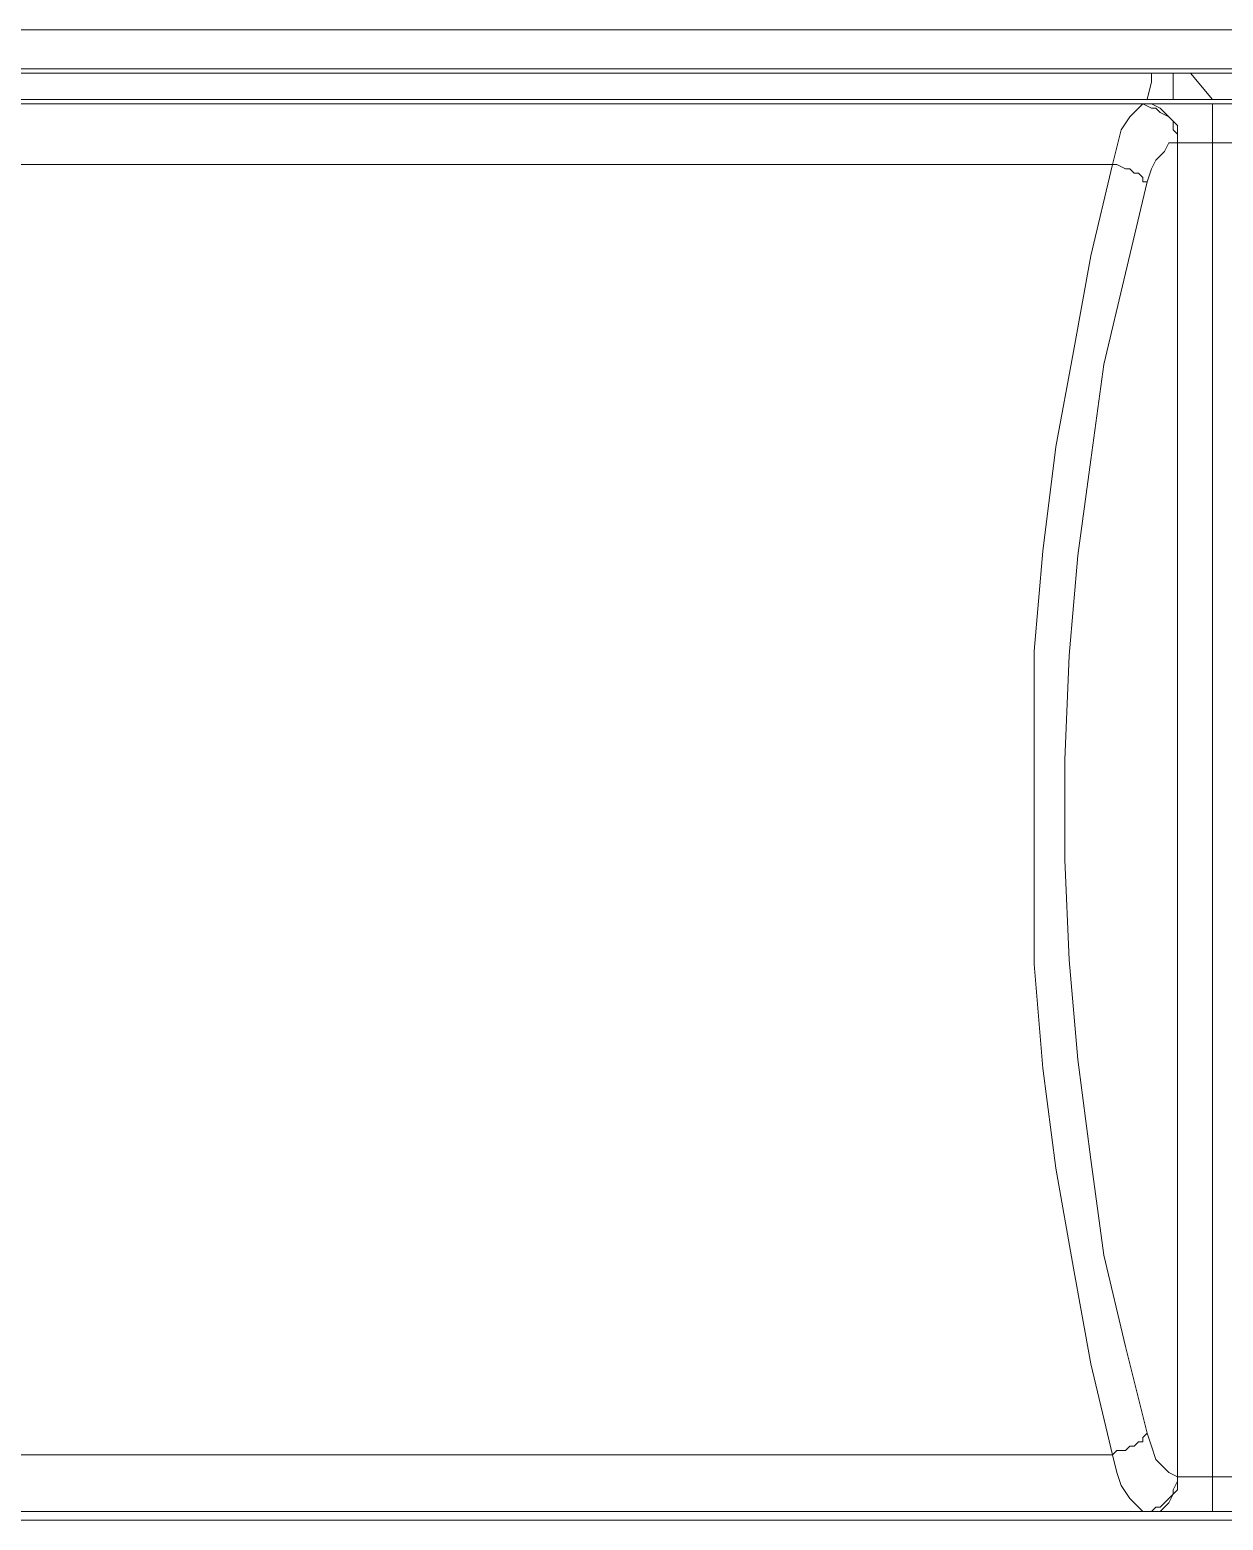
# Model space of a CAD drawing. Header units: centimetres. Extents: x -4.9 to 8, y -12.7 to 4.
# Drawn here: x -1.588 to -0.618, y -3.348 to -2.138 of the extents above; entities that cross this region are included whole.
import ezdxf

# ---------------------------------------------------------------- set-up
doc = ezdxf.new("R2010")
doc.units = ezdxf.units.CM
doc.header["$MEASUREMENT"] = 0
doc.layers.add('Layer 1', color=7, linetype='Continuous')

msp = doc.modelspace()

# ---------------------------------------------------------------- linework, layer by layer
at = {"layer": 'Layer 1', "color": 250, "lineweight": 20}
for points in [[(-2.48623, -2.13825), (-2.48623, -2.13825), (1.25322, -2.13825), (1.25322, -2.13825)], [(1.25322, -2.17), (1.25322, -2.17), (-2.48623, -2.17), (-2.48623, -2.17)], [(1.13681, -2.17354), (1.13681, -2.17354), (-2.37334, -2.17354), (-2.37334, -2.17354)], [(-0.65884, -2.19471), (-0.65884, -2.19471), (-0.65884, -2.17354), (-0.65884, -2.17354)], [(-0.64473, -2.17354), (-0.64473, -2.17354), (-0.62709, -2.19471), (-0.62709, -2.19471)], [(-2.46506, -2.19823), (-2.46506, -2.19823), (-0.68, -2.19823), (-0.68, -2.19823)], [(-2.24281, -2.19471), (-2.24281, -2.19471), (1.0098, -2.19471), (1.0098, -2.19471)], [(-0.68353, -2.19823), (-0.68353, -2.19823), (-0.68, -2.19823), (-0.68, -2.19823)], [(-0.62709, -2.19823), (-0.62709, -2.19823), (-0.60592, -2.19823), (-0.60592, -2.19823)], [(-0.65531, -3.313), (-0.65531, -3.313), (-0.65531, -2.22998), (-0.65531, -2.22998)], [(-0.65531, -2.22998), (-0.65531, -2.22998), (-0.65531, -2.22998), (-0.65531, -2.22998)], [(-0.62709, -3.313), (-0.62709, -3.313), (-0.62709, -2.22998), (-0.62709, -2.22998)], [(-0.60592, -2.22998), (-0.60592, -2.22998), (-0.62709, -2.22998), (-0.62709, -2.22998)], [(-2.44037, -2.24761), (-2.44037, -2.24761), (-0.70823, -2.24761), (-0.70823, -2.24761)], [(-2.44037, -3.29536), (-2.44037, -3.29536), (-0.70823, -3.29536), (-0.70823, -3.29536)], [(-0.65531, -3.313), (-0.65531, -3.313), (-0.65531, -3.313), (-0.65531, -3.313)], [(-0.62709, -3.313), (-0.62709, -3.313), (-0.60592, -3.313), (-0.60592, -3.313)], [(-2.46506, -3.34123), (-2.46506, -3.34123), (-0.68, -3.34123), (-0.68, -3.34123)], [(1.0098, -3.34829), (1.0098, -3.34829), (-2.24281, -3.34829), (-2.24281, -3.34829)], [(-0.68, -3.34123), (-0.68, -3.34123), (-0.68353, -3.34123), (-0.68353, -3.34123)], [(-0.60592, -3.34123), (-0.60592, -3.34123), (-0.62709, -3.34123), (-0.62709, -3.34123)]]:
    msp.add_open_spline(points, degree=3, dxfattribs=at)
for points, knots in [([(-0.67648, -2.17354), (-0.67648, -2.17354), (-0.67648, -2.18059), (-0.67648, -2.18059), (-0.67648, -2.18059), (-0.67648, -2.18059), (-0.68, -2.19471), (-0.68, -2.19471)], [0, 0, 0, 0, 0.3333333, 0.3333333, 0.3333333, 0.3333333, 1, 1, 1, 1]), ([(-0.70823, -2.24761), (-0.70823, -2.24761), (-0.7047, -2.2335), (-0.7047, -2.2335), (-0.7047, -2.2335), (-0.7047, -2.2335), (-0.70117, -2.21939), (-0.70117, -2.21939), (-0.70117, -2.21939), (-0.70117, -2.21939), (-0.69412, -2.20882), (-0.69412, -2.20882), (-0.69412, -2.20882), (-0.69412, -2.20882), (-0.68706, -2.20175), (-0.68706, -2.20175), (-0.68706, -2.20175), (-0.68706, -2.20175), (-0.68353, -2.19823), (-0.68353, -2.19823)], [0, 0, 0, 0, 0.1666667, 0.1666667, 0.1666667, 0.1666667, 0.3333333, 0.3333333, 0.3333333, 0.3333333, 0.5, 0.5, 0.5, 0.5, 0.6666667, 0.6666667, 0.6666667, 0.6666667, 1, 1, 1, 1]), ([(-0.68353, -2.19823), (-0.68353, -2.19823), (-0.67648, -2.20175), (-0.67648, -2.20175), (-0.67648, -2.20175), (-0.67648, -2.20175), (-0.67295, -2.20175), (-0.67295, -2.20175), (-0.67295, -2.20175), (-0.67295, -2.20175), (-0.66942, -2.20529), (-0.66942, -2.20529), (-0.66942, -2.20529), (-0.66942, -2.20529), (-0.66237, -2.20882), (-0.66237, -2.20882), (-0.66237, -2.20882), (-0.66237, -2.20882), (-0.65884, -2.21235), (-0.65884, -2.21235), (-0.65884, -2.21235), (-0.65884, -2.21235), (-0.65884, -2.21939), (-0.65884, -2.21939), (-0.65884, -2.21939), (-0.65884, -2.21939), (-0.65531, -2.22293), (-0.65531, -2.22293), (-0.65531, -2.22293), (-0.65531, -2.22293), (-0.65531, -2.22998), (-0.65531, -2.22998)], [0, 0, 0, 0, 0.1111111, 0.1111111, 0.1111111, 0.1111111, 0.2222222, 0.2222222, 0.2222222, 0.2222222, 0.3333333, 0.3333333, 0.3333333, 0.3333333, 0.4444444, 0.4444444, 0.4444444, 0.4444444, 0.5555556, 0.5555556, 0.5555556, 0.5555556, 0.6666667, 0.6666667, 0.6666667, 0.6666667, 0.7777778, 0.7777778, 0.7777778, 0.7777778, 1, 1, 1, 1]), ([(-0.68, -2.19823), (-0.68, -2.19823), (-0.67648, -2.19823), (-0.67648, -2.19823), (-0.67648, -2.19823), (-0.67648, -2.19823), (-0.66942, -2.20175), (-0.66942, -2.20175), (-0.66942, -2.20175), (-0.66942, -2.20175), (-0.66589, -2.20529), (-0.66589, -2.20529), (-0.66589, -2.20529), (-0.66589, -2.20529), (-0.66237, -2.20882), (-0.66237, -2.20882), (-0.66237, -2.20882), (-0.66237, -2.20882), (-0.65884, -2.21235), (-0.65884, -2.21235), (-0.65884, -2.21235), (-0.65884, -2.21235), (-0.65531, -2.21586), (-0.65531, -2.21586), (-0.65531, -2.21586), (-0.65531, -2.21586), (-0.65531, -2.22293), (-0.65531, -2.22293), (-0.65531, -2.22293), (-0.65531, -2.22293), (-0.65531, -2.22998), (-0.65531, -2.22998)], [0, 0, 0, 0, 0.1111111, 0.1111111, 0.1111111, 0.1111111, 0.2222222, 0.2222222, 0.2222222, 0.2222222, 0.3333333, 0.3333333, 0.3333333, 0.3333333, 0.4444444, 0.4444444, 0.4444444, 0.4444444, 0.5555556, 0.5555556, 0.5555556, 0.5555556, 0.6666667, 0.6666667, 0.6666667, 0.6666667, 0.7777778, 0.7777778, 0.7777778, 0.7777778, 1, 1, 1, 1]), ([(-0.68, -2.19823), (-0.68, -2.19823), (-0.67295, -2.19823), (-0.67295, -2.19823), (-0.67295, -2.19823), (-0.67295, -2.19823), (-0.66237, -2.19823), (-0.66237, -2.19823), (-0.66237, -2.19823), (-0.66237, -2.19823), (-0.65178, -2.19823), (-0.65178, -2.19823), (-0.65178, -2.19823), (-0.65178, -2.19823), (-0.6412, -2.19823), (-0.6412, -2.19823), (-0.6412, -2.19823), (-0.6412, -2.19823), (-0.62709, -2.19823), (-0.62709, -2.19823)], [0, 0, 0, 0, 0.1666667, 0.1666667, 0.1666667, 0.1666667, 0.3333333, 0.3333333, 0.3333333, 0.3333333, 0.5, 0.5, 0.5, 0.5, 0.6666667, 0.6666667, 0.6666667, 0.6666667, 1, 1, 1, 1]), ([(-0.62709, -2.19823), (-0.62709, -2.19823), (-0.62709, -2.19823), (-0.62709, -2.19823), (-0.62709, -2.19823), (-0.62709, -2.19823), (-0.62709, -2.20175), (-0.62709, -2.20175), (-0.62709, -2.20175), (-0.62709, -2.20175), (-0.62709, -2.20529), (-0.62709, -2.20529), (-0.62709, -2.20529), (-0.62709, -2.20529), (-0.62709, -2.20882), (-0.62709, -2.20882), (-0.62709, -2.20882), (-0.62709, -2.20882), (-0.62709, -2.21235), (-0.62709, -2.21235), (-0.62709, -2.21235), (-0.62709, -2.21235), (-0.62709, -2.21586), (-0.62709, -2.21586), (-0.62709, -2.21586), (-0.62709, -2.21586), (-0.62709, -2.22293), (-0.62709, -2.22293), (-0.62709, -2.22293), (-0.62709, -2.22293), (-0.62709, -2.22998), (-0.62709, -2.22998)], [0, 0, 0, 0, 0.1111111, 0.1111111, 0.1111111, 0.1111111, 0.2222222, 0.2222222, 0.2222222, 0.2222222, 0.3333333, 0.3333333, 0.3333333, 0.3333333, 0.4444444, 0.4444444, 0.4444444, 0.4444444, 0.5555556, 0.5555556, 0.5555556, 0.5555556, 0.6666667, 0.6666667, 0.6666667, 0.6666667, 0.7777778, 0.7777778, 0.7777778, 0.7777778, 1, 1, 1, 1]), ([(-0.65531, -2.22998), (-0.65531, -2.22998), (-0.66237, -2.22998), (-0.66237, -2.22998), (-0.66237, -2.22998), (-0.66237, -2.22998), (-0.66589, -2.23704), (-0.66589, -2.23704), (-0.66589, -2.23704), (-0.66589, -2.23704), (-0.67295, -2.2441), (-0.67295, -2.2441), (-0.67295, -2.2441), (-0.67295, -2.2441), (-0.67648, -2.25114), (-0.67648, -2.25114), (-0.67648, -2.25114), (-0.67648, -2.25114), (-0.68, -2.26173), (-0.68, -2.26173)], [0, 0, 0, 0, 0.1666667, 0.1666667, 0.1666667, 0.1666667, 0.3333333, 0.3333333, 0.3333333, 0.3333333, 0.5, 0.5, 0.5, 0.5, 0.6666667, 0.6666667, 0.6666667, 0.6666667, 1, 1, 1, 1]), ([(-0.62709, -2.22998), (-0.62709, -2.22998), (-0.63414, -2.22998), (-0.63414, -2.22998), (-0.63414, -2.22998), (-0.63414, -2.22998), (-0.6412, -2.22998), (-0.6412, -2.22998), (-0.6412, -2.22998), (-0.6412, -2.22998), (-0.64473, -2.22998), (-0.64473, -2.22998), (-0.64473, -2.22998), (-0.64473, -2.22998), (-0.65178, -2.22998), (-0.65178, -2.22998), (-0.65178, -2.22998), (-0.65178, -2.22998), (-0.65531, -2.22998), (-0.65531, -2.22998)], [0, 0, 0, 0, 0.1666667, 0.1666667, 0.1666667, 0.1666667, 0.3333333, 0.3333333, 0.3333333, 0.3333333, 0.5, 0.5, 0.5, 0.5, 0.6666667, 0.6666667, 0.6666667, 0.6666667, 1, 1, 1, 1]), ([(-0.70823, -3.29536), (-0.70823, -3.29536), (-0.72587, -3.22129), (-0.72587, -3.22129), (-0.72587, -3.22129), (-0.72587, -3.22129), (-0.73998, -3.14368), (-0.73998, -3.14368), (-0.73998, -3.14368), (-0.73998, -3.14368), (-0.75409, -3.06254), (-0.75409, -3.06254), (-0.75409, -3.06254), (-0.75409, -3.06254), (-0.76467, -2.98139), (-0.76467, -2.98139), (-0.76467, -2.98139), (-0.76467, -2.98139), (-0.77173, -2.89673), (-0.77173, -2.89673), (-0.77173, -2.89673), (-0.77173, -2.89673), (-0.77173, -2.81207), (-0.77173, -2.81207), (-0.77173, -2.81207), (-0.77173, -2.81207), (-0.77173, -2.72739), (-0.77173, -2.72739), (-0.77173, -2.72739), (-0.77173, -2.72739), (-0.77173, -2.64273), (-0.77173, -2.64273), (-0.77173, -2.64273), (-0.77173, -2.64273), (-0.76467, -2.5616), (-0.76467, -2.5616), (-0.76467, -2.5616), (-0.76467, -2.5616), (-0.75409, -2.47693), (-0.75409, -2.47693), (-0.75409, -2.47693), (-0.75409, -2.47693), (-0.73998, -2.39932), (-0.73998, -2.39932), (-0.73998, -2.39932), (-0.73998, -2.39932), (-0.72587, -2.32171), (-0.72587, -2.32171), (-0.72587, -2.32171), (-0.72587, -2.32171), (-0.70823, -2.24761), (-0.70823, -2.24761)], [0, 0, 0, 0, 0.0714286, 0.0714286, 0.0714286, 0.0714286, 0.1428571, 0.1428571, 0.1428571, 0.1428571, 0.2142857, 0.2142857, 0.2142857, 0.2142857, 0.2857143, 0.2857143, 0.2857143, 0.2857143, 0.3571429, 0.3571429, 0.3571429, 0.3571429, 0.4285714, 0.4285714, 0.4285714, 0.4285714, 0.5, 0.5, 0.5, 0.5, 0.5714286, 0.5714286, 0.5714286, 0.5714286, 0.6428571, 0.6428571, 0.6428571, 0.6428571, 0.7142857, 0.7142857, 0.7142857, 0.7142857, 0.7857143, 0.7857143, 0.7857143, 0.7857143, 0.8571429, 0.8571429, 0.8571429, 0.8571429, 1, 1, 1, 1]), ([(-0.70823, -2.24761), (-0.70823, -2.24761), (-0.7047, -2.24761), (-0.7047, -2.24761), (-0.7047, -2.24761), (-0.7047, -2.24761), (-0.69764, -2.25114), (-0.69764, -2.25114), (-0.69764, -2.25114), (-0.69764, -2.25114), (-0.69412, -2.25114), (-0.69412, -2.25114), (-0.69412, -2.25114), (-0.69412, -2.25114), (-0.69059, -2.25468), (-0.69059, -2.25468), (-0.69059, -2.25468), (-0.69059, -2.25468), (-0.68706, -2.25468), (-0.68706, -2.25468), (-0.68706, -2.25468), (-0.68706, -2.25468), (-0.68353, -2.25821), (-0.68353, -2.25821), (-0.68353, -2.25821), (-0.68353, -2.25821), (-0.68353, -2.26173), (-0.68353, -2.26173), (-0.68353, -2.26173), (-0.68353, -2.26173), (-0.68, -2.26173), (-0.68, -2.26173)], [0, 0, 0, 0, 0.1111111, 0.1111111, 0.1111111, 0.1111111, 0.2222222, 0.2222222, 0.2222222, 0.2222222, 0.3333333, 0.3333333, 0.3333333, 0.3333333, 0.4444444, 0.4444444, 0.4444444, 0.4444444, 0.5555556, 0.5555556, 0.5555556, 0.5555556, 0.6666667, 0.6666667, 0.6666667, 0.6666667, 0.7777778, 0.7777778, 0.7777778, 0.7777778, 1, 1, 1, 1]), ([(-0.68, -2.26173), (-0.68, -2.26173), (-0.69764, -2.33582), (-0.69764, -2.33582), (-0.69764, -2.33582), (-0.69764, -2.33582), (-0.71528, -2.40989), (-0.71528, -2.40989), (-0.71528, -2.40989), (-0.71528, -2.40989), (-0.72587, -2.4875), (-0.72587, -2.4875), (-0.72587, -2.4875), (-0.72587, -2.4875), (-0.73645, -2.56511), (-0.73645, -2.56511), (-0.73645, -2.56511), (-0.73645, -2.56511), (-0.7435, -2.64625), (-0.7435, -2.64625), (-0.7435, -2.64625), (-0.7435, -2.64625), (-0.74703, -2.73093), (-0.74703, -2.73093), (-0.74703, -2.73093), (-0.74703, -2.73093), (-0.74703, -2.81207), (-0.74703, -2.81207), (-0.74703, -2.81207), (-0.74703, -2.81207), (-0.7435, -2.89321), (-0.7435, -2.89321), (-0.7435, -2.89321), (-0.7435, -2.89321), (-0.73645, -2.97434), (-0.73645, -2.97434), (-0.73645, -2.97434), (-0.73645, -2.97434), (-0.72587, -3.05548), (-0.72587, -3.05548), (-0.72587, -3.05548), (-0.72587, -3.05548), (-0.71528, -3.13309), (-0.71528, -3.13309), (-0.71528, -3.13309), (-0.71528, -3.13309), (-0.69764, -3.20718), (-0.69764, -3.20718), (-0.69764, -3.20718), (-0.69764, -3.20718), (-0.68, -3.27773), (-0.68, -3.27773)], [0, 0, 0, 0, 0.0714286, 0.0714286, 0.0714286, 0.0714286, 0.1428571, 0.1428571, 0.1428571, 0.1428571, 0.2142857, 0.2142857, 0.2142857, 0.2142857, 0.2857143, 0.2857143, 0.2857143, 0.2857143, 0.3571429, 0.3571429, 0.3571429, 0.3571429, 0.4285714, 0.4285714, 0.4285714, 0.4285714, 0.5, 0.5, 0.5, 0.5, 0.5714286, 0.5714286, 0.5714286, 0.5714286, 0.6428571, 0.6428571, 0.6428571, 0.6428571, 0.7142857, 0.7142857, 0.7142857, 0.7142857, 0.7857143, 0.7857143, 0.7857143, 0.7857143, 0.8571429, 0.8571429, 0.8571429, 0.8571429, 1, 1, 1, 1]), ([(-0.68, -3.27773), (-0.68, -3.27773), (-0.68353, -3.28125), (-0.68353, -3.28125), (-0.68353, -3.28125), (-0.68353, -3.28125), (-0.68353, -3.28479), (-0.68353, -3.28479), (-0.68353, -3.28479), (-0.68353, -3.28479), (-0.68706, -3.28479), (-0.68706, -3.28479), (-0.68706, -3.28479), (-0.68706, -3.28479), (-0.69059, -3.28832), (-0.69059, -3.28832), (-0.69059, -3.28832), (-0.69059, -3.28832), (-0.69412, -3.28832), (-0.69412, -3.28832), (-0.69412, -3.28832), (-0.69412, -3.28832), (-0.69764, -3.29184), (-0.69764, -3.29184), (-0.69764, -3.29184), (-0.69764, -3.29184), (-0.7047, -3.29184), (-0.7047, -3.29184), (-0.7047, -3.29184), (-0.7047, -3.29184), (-0.70823, -3.29536), (-0.70823, -3.29536)], [0, 0, 0, 0, 0.1111111, 0.1111111, 0.1111111, 0.1111111, 0.2222222, 0.2222222, 0.2222222, 0.2222222, 0.3333333, 0.3333333, 0.3333333, 0.3333333, 0.4444444, 0.4444444, 0.4444444, 0.4444444, 0.5555556, 0.5555556, 0.5555556, 0.5555556, 0.6666667, 0.6666667, 0.6666667, 0.6666667, 0.7777778, 0.7777778, 0.7777778, 0.7777778, 1, 1, 1, 1]), ([(-0.68, -3.27773), (-0.68, -3.27773), (-0.67648, -3.28832), (-0.67648, -3.28832), (-0.67648, -3.28832), (-0.67648, -3.28832), (-0.67295, -3.29889), (-0.67295, -3.29889), (-0.67295, -3.29889), (-0.67295, -3.29889), (-0.66589, -3.30596), (-0.66589, -3.30596), (-0.66589, -3.30596), (-0.66589, -3.30596), (-0.66237, -3.30948), (-0.66237, -3.30948), (-0.66237, -3.30948), (-0.66237, -3.30948), (-0.65531, -3.313), (-0.65531, -3.313)], [0, 0, 0, 0, 0.1666667, 0.1666667, 0.1666667, 0.1666667, 0.3333333, 0.3333333, 0.3333333, 0.3333333, 0.5, 0.5, 0.5, 0.5, 0.6666667, 0.6666667, 0.6666667, 0.6666667, 1, 1, 1, 1]), ([(-0.68353, -3.34123), (-0.68353, -3.34123), (-0.68706, -3.33771), (-0.68706, -3.33771), (-0.68706, -3.33771), (-0.68706, -3.33771), (-0.69412, -3.33064), (-0.69412, -3.33064), (-0.69412, -3.33064), (-0.69412, -3.33064), (-0.70117, -3.32007), (-0.70117, -3.32007), (-0.70117, -3.32007), (-0.70117, -3.32007), (-0.7047, -3.30948), (-0.7047, -3.30948), (-0.7047, -3.30948), (-0.7047, -3.30948), (-0.70823, -3.29536), (-0.70823, -3.29536)], [0, 0, 0, 0, 0.1666667, 0.1666667, 0.1666667, 0.1666667, 0.3333333, 0.3333333, 0.3333333, 0.3333333, 0.5, 0.5, 0.5, 0.5, 0.6666667, 0.6666667, 0.6666667, 0.6666667, 1, 1, 1, 1]), ([(-0.65531, -3.313), (-0.65531, -3.313), (-0.65531, -3.31654), (-0.65531, -3.31654), (-0.65531, -3.31654), (-0.65531, -3.31654), (-0.65884, -3.3236), (-0.65884, -3.3236), (-0.65884, -3.3236), (-0.65884, -3.3236), (-0.65884, -3.32711), (-0.65884, -3.32711), (-0.65884, -3.32711), (-0.65884, -3.32711), (-0.66237, -3.33064), (-0.66237, -3.33064), (-0.66237, -3.33064), (-0.66237, -3.33064), (-0.66942, -3.33771), (-0.66942, -3.33771), (-0.66942, -3.33771), (-0.66942, -3.33771), (-0.67295, -3.33771), (-0.67295, -3.33771), (-0.67295, -3.33771), (-0.67295, -3.33771), (-0.67648, -3.34123), (-0.67648, -3.34123), (-0.67648, -3.34123), (-0.67648, -3.34123), (-0.68353, -3.34123), (-0.68353, -3.34123)], [0, 0, 0, 0, 0.1111111, 0.1111111, 0.1111111, 0.1111111, 0.2222222, 0.2222222, 0.2222222, 0.2222222, 0.3333333, 0.3333333, 0.3333333, 0.3333333, 0.4444444, 0.4444444, 0.4444444, 0.4444444, 0.5555556, 0.5555556, 0.5555556, 0.5555556, 0.6666667, 0.6666667, 0.6666667, 0.6666667, 0.7777778, 0.7777778, 0.7777778, 0.7777778, 1, 1, 1, 1]), ([(-0.65531, -3.313), (-0.65531, -3.313), (-0.65531, -3.31654), (-0.65531, -3.31654), (-0.65531, -3.31654), (-0.65531, -3.31654), (-0.65531, -3.3236), (-0.65531, -3.3236), (-0.65531, -3.3236), (-0.65531, -3.3236), (-0.65884, -3.32711), (-0.65884, -3.32711), (-0.65884, -3.32711), (-0.65884, -3.32711), (-0.66237, -3.33418), (-0.66237, -3.33418), (-0.66237, -3.33418), (-0.66237, -3.33418), (-0.66589, -3.33771), (-0.66589, -3.33771), (-0.66589, -3.33771), (-0.66589, -3.33771), (-0.66942, -3.34123), (-0.66942, -3.34123), (-0.66942, -3.34123), (-0.66942, -3.34123), (-0.67648, -3.34123), (-0.67648, -3.34123), (-0.67648, -3.34123), (-0.67648, -3.34123), (-0.68, -3.34123), (-0.68, -3.34123)], [0, 0, 0, 0, 0.1111111, 0.1111111, 0.1111111, 0.1111111, 0.2222222, 0.2222222, 0.2222222, 0.2222222, 0.3333333, 0.3333333, 0.3333333, 0.3333333, 0.4444444, 0.4444444, 0.4444444, 0.4444444, 0.5555556, 0.5555556, 0.5555556, 0.5555556, 0.6666667, 0.6666667, 0.6666667, 0.6666667, 0.7777778, 0.7777778, 0.7777778, 0.7777778, 1, 1, 1, 1]), ([(-0.65531, -3.313), (-0.65531, -3.313), (-0.65178, -3.313), (-0.65178, -3.313), (-0.65178, -3.313), (-0.65178, -3.313), (-0.64473, -3.313), (-0.64473, -3.313), (-0.64473, -3.313), (-0.64473, -3.313), (-0.6412, -3.313), (-0.6412, -3.313), (-0.6412, -3.313), (-0.6412, -3.313), (-0.63414, -3.313), (-0.63414, -3.313), (-0.63414, -3.313), (-0.63414, -3.313), (-0.62709, -3.313), (-0.62709, -3.313)], [0, 0, 0, 0, 0.1666667, 0.1666667, 0.1666667, 0.1666667, 0.3333333, 0.3333333, 0.3333333, 0.3333333, 0.5, 0.5, 0.5, 0.5, 0.6666667, 0.6666667, 0.6666667, 0.6666667, 1, 1, 1, 1]), ([(-0.62709, -3.313), (-0.62709, -3.313), (-0.62709, -3.31654), (-0.62709, -3.31654), (-0.62709, -3.31654), (-0.62709, -3.31654), (-0.62709, -3.3236), (-0.62709, -3.3236), (-0.62709, -3.3236), (-0.62709, -3.3236), (-0.62709, -3.33064), (-0.62709, -3.33064), (-0.62709, -3.33064), (-0.62709, -3.33064), (-0.62709, -3.33418), (-0.62709, -3.33418), (-0.62709, -3.33418), (-0.62709, -3.33418), (-0.62709, -3.33771), (-0.62709, -3.33771), (-0.62709, -3.33771), (-0.62709, -3.33771), (-0.62709, -3.34123), (-0.62709, -3.34123)], [0, 0, 0, 0, 0.1428571, 0.1428571, 0.1428571, 0.1428571, 0.2857143, 0.2857143, 0.2857143, 0.2857143, 0.4285714, 0.4285714, 0.4285714, 0.4285714, 0.5714286, 0.5714286, 0.5714286, 0.5714286, 0.7142857, 0.7142857, 0.7142857, 0.7142857, 1, 1, 1, 1]), ([(-0.62709, -3.34123), (-0.62709, -3.34123), (-0.6412, -3.34123), (-0.6412, -3.34123), (-0.6412, -3.34123), (-0.6412, -3.34123), (-0.65178, -3.34123), (-0.65178, -3.34123), (-0.65178, -3.34123), (-0.65178, -3.34123), (-0.66237, -3.34123), (-0.66237, -3.34123), (-0.66237, -3.34123), (-0.66237, -3.34123), (-0.67295, -3.34123), (-0.67295, -3.34123), (-0.67295, -3.34123), (-0.67295, -3.34123), (-0.68, -3.34123), (-0.68, -3.34123)], [0, 0, 0, 0, 0.1666667, 0.1666667, 0.1666667, 0.1666667, 0.3333333, 0.3333333, 0.3333333, 0.3333333, 0.5, 0.5, 0.5, 0.5, 0.6666667, 0.6666667, 0.6666667, 0.6666667, 1, 1, 1, 1])]:
    msp.add_open_spline(points, degree=3, knots=knots, dxfattribs=at)

doc.saveas('drawing.dxf')
